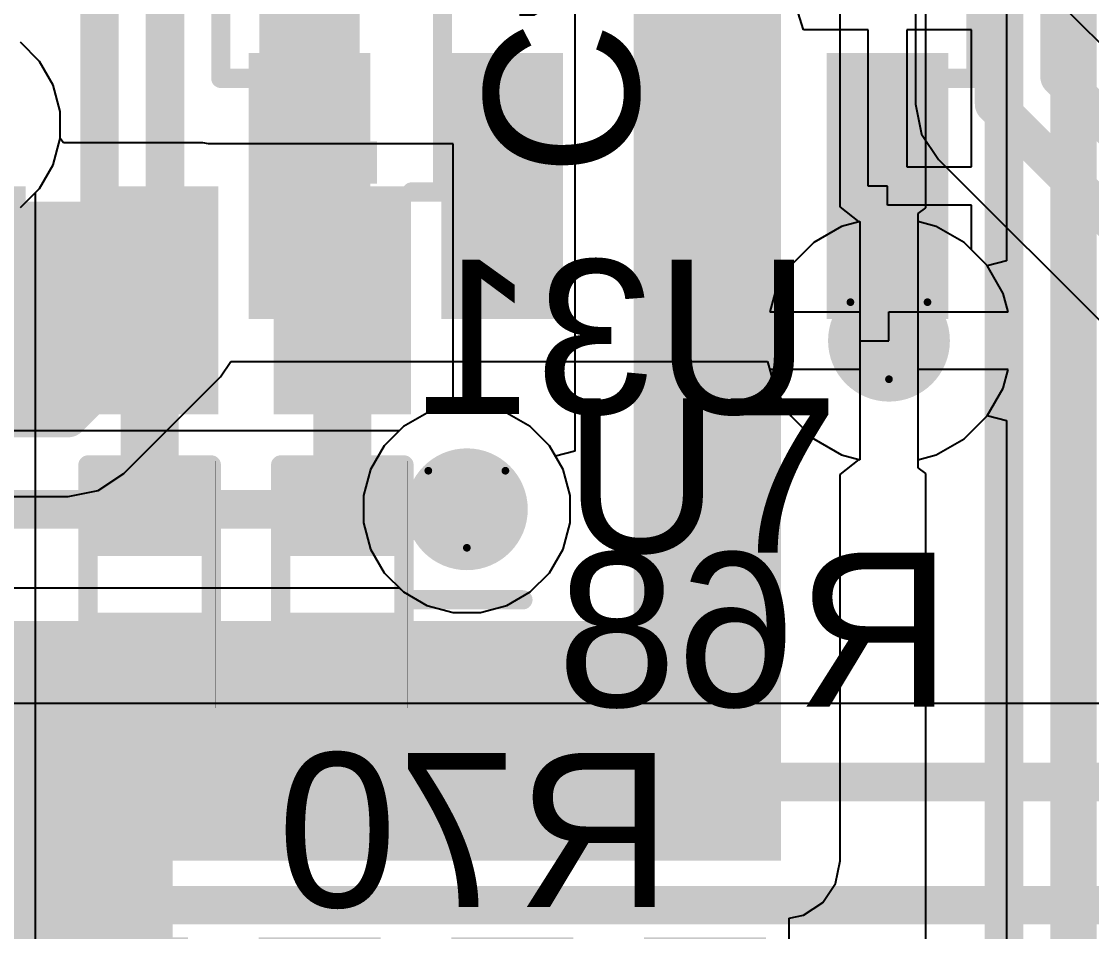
# Model space of a CAD drawing. Header units: inches. Extents: x -21 to 276, y -5 to 220.
# Drawn here: x 72.41 to 79.47, y 60.01 to 66.01 of the extents above; entities that cross this region are included whole.
import ezdxf

# ---------------------------------------------------------------- set-up
doc = ezdxf.new("R2010")
doc.units = ezdxf.units.IN
for name, color, linetype in [('Bottom Layer', 5, 'Continuous'), ('Bottom Overlay', 54, 'Continuous'), ('Bottom Paste', 16, 'Continuous'), ('Bottom Solder', 6, 'Continuous'), ('Drill Drawing', 1, 'Continuous'), ('Ground', 16, 'Continuous'), ('Power + Signal', 76, 'Continuous'), ('Top Layer', 1, 'Continuous'), ('Top Overlay', 2, 'Continuous'), ('Top Paste', 8, 'Continuous'), ('Top Solder', 216, 'Continuous'), ('Via Holes', 16, 'Continuous')]:
    doc.layers.add(name, color=color, linetype=linetype)
doc.styles.add('Arial', font='', dxfattribs={"height": 0.2})
doc.styles.get('Arial').set_extended_font_data('Arial')

# ---------------------------------------------------------------- blocks, each defined once
blk = doc.blocks.new('SOP_8_B_2')
at = {"layer": 'Bottom Layer'}
for points in [[(-3.4, 2.255), (-2.1, 2.255), (-2.1, 1.555), (-3.4, 1.555)], [(2.1, 2.255), (3.4, 2.255), (3.4, 1.555), (2.1, 1.555)], [(-3.4, 0.985), (-2.1, 0.985), (-2.1, 0.285), (-3.4, 0.285)], [(2.1, 0.985), (3.4, 0.985), (3.4, 0.285), (2.1, 0.285)], [(-3.4, -0.285), (-2.1, -0.285), (-2.1, -0.985), (-3.4, -0.985)], [(2.1, -0.285), (3.4, -0.285), (3.4, -0.985), (2.1, -0.985)], [(-3.4, -1.555), (-2.1, -1.555), (-2.1, -2.255), (-3.4, -2.255)], [(2.1, -1.555), (3.4, -1.555), (3.4, -2.255), (2.1, -2.255)]]:
    blk.add_hatch(color=5, dxfattribs=at).paths.add_polyline_path(points)
at = {"layer": 'Bottom Overlay'}
blk.add_hatch(color=54, dxfattribs=at).paths.add_polyline_path([(-1.9812, -2.1336), (-1.7018, -2.1336), (-1.7018, -1.4732), (-1.9812, -1.4732)])
at = {"layer": 'Bottom Paste'}
for points in [[(-3.4, 2.255), (-2.1, 2.255), (-2.1, 1.555), (-3.4, 1.555)], [(2.1, 2.255), (3.4, 2.255), (3.4, 1.555), (2.1, 1.555)], [(-3.4, 0.985), (-2.1, 0.985), (-2.1, 0.285), (-3.4, 0.285)], [(2.1, 0.985), (3.4, 0.985), (3.4, 0.285), (2.1, 0.285)], [(-3.4, -0.285), (-2.1, -0.285), (-2.1, -0.985), (-3.4, -0.985)], [(2.1, -0.285), (3.4, -0.285), (3.4, -0.985), (2.1, -0.985)], [(-3.4, -1.555), (-2.1, -1.555), (-2.1, -2.255), (-3.4, -2.255)], [(2.1, -1.555), (3.4, -1.555), (3.4, -2.255), (2.1, -2.255)]]:
    blk.add_hatch(color=16, dxfattribs=at).paths.add_polyline_path(points)
at = {"layer": 'Bottom Solder'}
for points in [[(-3.5016, 2.3566), (-1.9984, 2.3566), (-1.9984, 1.4534), (-3.5016, 1.4534)], [(1.9984, 2.3566), (3.5016, 2.3566), (3.5016, 1.4534), (1.9984, 1.4534)], [(-3.5016, 1.0866), (-1.9984, 1.0866), (-1.9984, 0.1834), (-3.5016, 0.1834)], [(1.9984, 1.0866), (3.5016, 1.0866), (3.5016, 0.1834), (1.9984, 0.1834)], [(-3.5016, -0.1834), (-1.9984, -0.1834), (-1.9984, -1.0866), (-3.5016, -1.0866)], [(1.9984, -0.1834), (3.5016, -0.1834), (3.5016, -1.0866), (1.9984, -1.0866)], [(-3.5016, -1.4534), (-1.9984, -1.4534), (-1.9984, -2.3566), (-3.5016, -2.3566)], [(1.9984, -1.4534), (3.5016, -1.4534), (3.5016, -2.3566), (1.9984, -2.3566)]]:
    blk.add_hatch(color=6, dxfattribs=at).paths.add_polyline_path(points)
at = {"layer": 'Bottom Overlay'}
for points in [[(-2.0356, 2.5654, 0.127, 0.127, 0), (-2.0356, 2.3622, 0.127, 0.127, 0)], [(-2.0356, 2.5654, 0.127, 0.127, 0), (2.0284, 2.5654, 0.127, 0.127, 0)], [(2.0284, 2.5654, 0.127, 0.127, 0), (2.0284, 2.3622, 0.127, 0.127, 0)], [(-3.6866, -1.778, 0.127, 0.127, 0), (-3.6866, -2.032, 0.127, 0.127, 0)], [(-3.6866, -1.778, 0.127, 0.127, 0), (-3.5596, -1.905, 0.127, 0.127, 0)], [(-3.5596, -1.905, 0.127, 0.127, 0), (-3.6866, -2.032, 0.127, 0.127, 0)], [(-2.0356, -2.3622, 0.127, 0.127, 0), (-2.0356, -2.5654, 0.127, 0.127, 0)], [(2.0284, -2.3622, 0.127, 0.127, 0), (2.0284, -2.5654, 0.127, 0.127, 0)], [(-2.0356, -2.5654, 0.127, 0.127, 0), (2.0284, -2.5654, 0.127, 0.127, 0)]]:
    blk.add_lwpolyline(points, format="xyseb", dxfattribs=at)
for points in [[(-2.0673, 2.5654, 0.0635, 0.0635, 1), (-2.0038, 2.5654, 0.0635, 0.0635, 1)], [(-2.0673, 2.5654, 0.0635, 0.0635, 1), (-2.0038, 2.5654, 0.0635, 0.0635, 1)], [(1.9967, 2.5654, 0.0635, 0.0635, 1), (2.0602, 2.5654, 0.0635, 0.0635, 1)], [(1.9967, 2.5654, 0.0635, 0.0635, 1), (2.0602, 2.5654, 0.0635, 0.0635, 1)], [(-2.0673, 2.3622, 0.0635, 0.0635, 1), (-2.0038, 2.3622, 0.0635, 0.0635, 1)], [(1.9967, 2.3622, 0.0635, 0.0635, 1), (2.0602, 2.3622, 0.0635, 0.0635, 1)], [(-3.7183, -1.778, 0.0635, 0.0635, 1), (-3.6548, -1.778, 0.0635, 0.0635, 1)], [(-3.7183, -1.778, 0.0635, 0.0635, 1), (-3.6548, -1.778, 0.0635, 0.0635, 1)], [(-3.5913, -1.905, 0.0635, 0.0635, 1), (-3.5278, -1.905, 0.0635, 0.0635, 1)], [(-3.5913, -1.905, 0.0635, 0.0635, 1), (-3.5278, -1.905, 0.0635, 0.0635, 1)], [(-3.7183, -2.032, 0.0635, 0.0635, 1), (-3.6548, -2.032, 0.0635, 0.0635, 1)], [(-3.7183, -2.032, 0.0635, 0.0635, 1), (-3.6548, -2.032, 0.0635, 0.0635, 1)], [(-2.0673, -2.3622, 0.0635, 0.0635, 1), (-2.0038, -2.3622, 0.0635, 0.0635, 1)], [(1.9967, -2.3622, 0.0635, 0.0635, 1), (2.0602, -2.3622, 0.0635, 0.0635, 1)], [(-2.0673, -2.5654, 0.0635, 0.0635, 1), (-2.0038, -2.5654, 0.0635, 0.0635, 1)], [(-2.0673, -2.5654, 0.0635, 0.0635, 1), (-2.0038, -2.5654, 0.0635, 0.0635, 1)], [(1.9967, -2.5654, 0.0635, 0.0635, 1), (2.0602, -2.5654, 0.0635, 0.0635, 1)], [(1.9967, -2.5654, 0.0635, 0.0635, 1), (2.0602, -2.5654, 0.0635, 0.0635, 1)]]:
    blk.add_lwpolyline(points, format="xyseb", close=True, dxfattribs=at)
blk = doc.blocks.new('SOIC_8_B_54')
at = {"layer": 'Bottom Layer'}
for points in [[(-3.475, 1.605), (-3.475, 2.205), (-1.925, 2.205), (-1.925, 1.605)], [(1.925, 1.605), (1.925, 2.205), (3.475, 2.205), (3.475, 1.605)], [(-3.475, 0.335), (-3.475, 0.935), (-1.925, 0.935), (-1.925, 0.335)], [(1.925, 0.335), (1.925, 0.935), (3.475, 0.935), (3.475, 0.335)], [(-3.475, -0.935), (-3.475, -0.335), (-1.925, -0.335), (-1.925, -0.935)], [(1.925, -0.935), (1.925, -0.335), (3.475, -0.335), (3.475, -0.935)], [(-3.475, -2.205), (-3.475, -1.605), (-1.925, -1.605), (-1.925, -2.205)], [(1.925, -2.205), (1.925, -1.605), (3.475, -1.605), (3.475, -2.205)]]:
    blk.add_hatch(color=5, dxfattribs=at).paths.add_polyline_path(points)
at = {"layer": 'Bottom Overlay'}
blk.add_hatch(color=54, dxfattribs=at).paths.add_polyline_path([(-1.8288, -2.2352), (-1.4986, -2.2352), (-1.4986, -1.5748), (-1.8288, -1.5748)])
at = {"layer": 'Bottom Paste'}
for points in [[(-3.475, 1.605), (-3.475, 2.205), (-1.925, 2.205), (-1.925, 1.605)], [(1.925, 1.605), (1.925, 2.205), (3.475, 2.205), (3.475, 1.605)], [(-3.475, 0.335), (-3.475, 0.935), (-1.925, 0.935), (-1.925, 0.335)], [(1.925, 0.335), (1.925, 0.935), (3.475, 0.935), (3.475, 0.335)], [(-3.475, -0.935), (-3.475, -0.335), (-1.925, -0.335), (-1.925, -0.935)], [(1.925, -0.935), (1.925, -0.335), (3.475, -0.335), (3.475, -0.935)], [(-3.475, -2.205), (-3.475, -1.605), (-1.925, -1.605), (-1.925, -2.205)], [(1.925, -2.205), (1.925, -1.605), (3.475, -1.605), (3.475, -2.205)]]:
    blk.add_hatch(color=16, dxfattribs=at).paths.add_polyline_path(points)
at = {"layer": 'Bottom Solder'}
for points in [[(-3.5766, 1.5034), (-3.5766, 2.3066), (-1.8234, 2.3066), (-1.8234, 1.5034)], [(1.8234, 1.5034), (1.8234, 2.3066), (3.5766, 2.3066), (3.5766, 1.5034)], [(-3.5766, 0.2334), (-3.5766, 1.0366), (-1.8234, 1.0366), (-1.8234, 0.2334)], [(1.8234, 0.2334), (1.8234, 1.0366), (3.5766, 1.0366), (3.5766, 0.2334)], [(-3.5766, -1.0366), (-3.5766, -0.2334), (-1.8234, -0.2334), (-1.8234, -1.0366)], [(1.8234, -1.0366), (1.8234, -0.2334), (3.5766, -0.2334), (3.5766, -1.0366)], [(-3.5766, -2.3066), (-3.5766, -1.5034), (-1.8234, -1.5034), (-1.8234, -2.3066)], [(1.8234, -2.3066), (1.8234, -1.5034), (3.5766, -1.5034), (3.5766, -2.3066)]]:
    blk.add_hatch(color=6, dxfattribs=at).paths.add_polyline_path(points)
at = {"layer": 'Bottom Overlay'}
for points in [[(-1.9906, 2.3114, 0.127, 0.127, 0), (-1.9906, 2.4892, 0.127, 0.127, 0)], [(1.9906, 2.4892, 0.127, 0.127, 0), (-1.9906, 2.4892, 0.127, 0.127, 0)], [(1.9906, 2.3114, 0.127, 0.127, 0), (1.9906, 2.4892, 0.127, 0.127, 0)], [(-3.6322, -1.905, 0.127, 0.127, 0), (-3.7592, -1.778, 0.127, 0.127, 0)], [(-3.7592, -2.032, 0.127, 0.127, 0), (-3.7592, -1.778, 0.127, 0.127, 0)], [(-3.7592, -2.032, 0.127, 0.127, 0), (-3.6322, -1.905, 0.127, 0.127, 0)], [(-1.9906, -2.4892, 0.127, 0.127, 0), (-1.9906, -2.3114, 0.127, 0.127, 0)], [(1.9906, -2.4892, 0.127, 0.127, 0), (1.9906, -2.3114, 0.127, 0.127, 0)], [(1.9906, -2.4892, 0.127, 0.127, 0), (-1.9906, -2.4892, 0.127, 0.127, 0)]]:
    blk.add_lwpolyline(points, format="xyseb", dxfattribs=at)
for points in [[(-2.0223, 2.4892, 0.0635, 0.0635, 1), (-1.9588, 2.4892, 0.0635, 0.0635, 1)], [(-2.0223, 2.4892, 0.0635, 0.0635, 1), (-1.9588, 2.4892, 0.0635, 0.0635, 1)], [(1.9588, 2.4892, 0.0635, 0.0635, 1), (2.0223, 2.4892, 0.0635, 0.0635, 1)], [(1.9588, 2.4892, 0.0635, 0.0635, 1), (2.0223, 2.4892, 0.0635, 0.0635, 1)], [(-2.0223, 2.3114, 0.0635, 0.0635, 1), (-1.9588, 2.3114, 0.0635, 0.0635, 1)], [(1.9588, 2.3114, 0.0635, 0.0635, 1), (2.0223, 2.3114, 0.0635, 0.0635, 1)], [(-3.791, -1.778, 0.0635, 0.0635, 1), (-3.7275, -1.778, 0.0635, 0.0635, 1)], [(-3.791, -1.778, 0.0635, 0.0635, 1), (-3.7275, -1.778, 0.0635, 0.0635, 1)], [(-3.6639, -1.905, 0.0635, 0.0635, 1), (-3.6004, -1.905, 0.0635, 0.0635, 1)], [(-3.6639, -1.905, 0.0635, 0.0635, 1), (-3.6004, -1.905, 0.0635, 0.0635, 1)], [(-3.791, -2.032, 0.0635, 0.0635, 1), (-3.7275, -2.032, 0.0635, 0.0635, 1)], [(-3.791, -2.032, 0.0635, 0.0635, 1), (-3.7275, -2.032, 0.0635, 0.0635, 1)], [(-2.0223, -2.3114, 0.0635, 0.0635, 1), (-1.9588, -2.3114, 0.0635, 0.0635, 1)], [(1.9588, -2.3114, 0.0635, 0.0635, 1), (2.0223, -2.3114, 0.0635, 0.0635, 1)], [(-2.0223, -2.4892, 0.0635, 0.0635, 1), (-1.9588, -2.4892, 0.0635, 0.0635, 1)], [(-2.0223, -2.4892, 0.0635, 0.0635, 1), (-1.9588, -2.4892, 0.0635, 0.0635, 1)], [(1.9588, -2.4892, 0.0635, 0.0635, 1), (2.0223, -2.4892, 0.0635, 0.0635, 1)], [(1.9588, -2.4892, 0.0635, 0.0635, 1), (2.0223, -2.4892, 0.0635, 0.0635, 1)]]:
    blk.add_lwpolyline(points, format="xyseb", close=True, dxfattribs=at)
blk = doc.blocks.new('SOIC_8_61')
at = {"layer": 'Top Layer'}
for points in [[(-1.925, 2.205), (-1.925, 1.605), (-3.475, 1.605), (-3.475, 2.205)], [(3.475, 2.205), (3.475, 1.605), (1.925, 1.605), (1.925, 2.205)], [(-1.925, 0.935), (-1.925, 0.335), (-3.475, 0.335), (-3.475, 0.935)], [(3.475, 0.935), (3.475, 0.335), (1.925, 0.335), (1.925, 0.935)], [(-1.925, -0.335), (-1.925, -0.935), (-3.475, -0.935), (-3.475, -0.335)], [(3.475, -0.335), (3.475, -0.935), (1.925, -0.935), (1.925, -0.335)], [(-1.925, -1.605), (-1.925, -2.205), (-3.475, -2.205), (-3.475, -1.605)], [(3.475, -1.605), (3.475, -2.205), (1.925, -2.205), (1.925, -1.605)]]:
    blk.add_hatch(color=1, dxfattribs=at).paths.add_polyline_path(points)
at = {"layer": 'Top Overlay'}
blk.add_hatch(color=2, dxfattribs=at).paths.add_polyline_path([(-1.829, 1.5748), (-1.4988, 1.5748), (-1.4988, 2.2352), (-1.829, 2.2352)])
at = {"layer": 'Top Paste'}
for points in [[(-1.925, 2.205), (-1.925, 1.605), (-3.475, 1.605), (-3.475, 2.205)], [(3.475, 2.205), (3.475, 1.605), (1.925, 1.605), (1.925, 2.205)], [(-1.925, 0.935), (-1.925, 0.335), (-3.475, 0.335), (-3.475, 0.935)], [(3.475, 0.935), (3.475, 0.335), (1.925, 0.335), (1.925, 0.935)], [(-1.925, -0.335), (-1.925, -0.935), (-3.475, -0.935), (-3.475, -0.335)], [(3.475, -0.335), (3.475, -0.935), (1.925, -0.935), (1.925, -0.335)], [(-1.925, -1.605), (-1.925, -2.205), (-3.475, -2.205), (-3.475, -1.605)], [(3.475, -1.605), (3.475, -2.205), (1.925, -2.205), (1.925, -1.605)]]:
    blk.add_hatch(color=8, dxfattribs=at).paths.add_polyline_path(points)
at = {"layer": 'Top Solder'}
for points in [[(-1.8234, 2.3066), (-1.8234, 1.5034), (-3.5766, 1.5034), (-3.5766, 2.3066)], [(3.5766, 2.3066), (3.5766, 1.5034), (1.8234, 1.5034), (1.8234, 2.3066)], [(-1.8234, 1.0366), (-1.8234, 0.2334), (-3.5766, 0.2334), (-3.5766, 1.0366)], [(3.5766, 1.0366), (3.5766, 0.2334), (1.8234, 0.2334), (1.8234, 1.0366)], [(-1.8234, -0.2334), (-1.8234, -1.0366), (-3.5766, -1.0366), (-3.5766, -0.2334)], [(3.5766, -0.2334), (3.5766, -1.0366), (1.8234, -1.0366), (1.8234, -0.2334)], [(-1.8234, -1.5034), (-1.8234, -2.3066), (-3.5766, -2.3066), (-3.5766, -1.5034)], [(3.5766, -1.5034), (3.5766, -2.3066), (1.8234, -2.3066), (1.8234, -1.5034)]]:
    blk.add_hatch(color=216, dxfattribs=at).paths.add_polyline_path(points)
at = {"layer": 'Top Overlay'}
for points in [[(-1.9906, 2.4892, 0.127, 0.127, 0), (1.9906, 2.4892, 0.127, 0.127, 0)], [(-1.9906, 2.4892, 0.127, 0.127, 0), (-1.9906, 2.3114, 0.127, 0.127, 0)], [(1.9906, 2.4892, 0.127, 0.127, 0), (1.9906, 2.3114, 0.127, 0.127, 0)], [(-3.7592, 2.032, 0.127, 0.127, 0), (-3.7592, 1.778, 0.127, 0.127, 0)], [(-3.7592, 2.032, 0.127, 0.127, 0), (-3.6322, 1.905, 0.127, 0.127, 0)], [(-3.6322, 1.905, 0.127, 0.127, 0), (-3.7592, 1.778, 0.127, 0.127, 0)], [(-1.9906, -2.3114, 0.127, 0.127, 0), (-1.9906, -2.4892, 0.127, 0.127, 0)], [(1.9906, -2.3114, 0.127, 0.127, 0), (1.9906, -2.4892, 0.127, 0.127, 0)], [(-1.9906, -2.4892, 0.127, 0.127, 0), (1.9906, -2.4892, 0.127, 0.127, 0)]]:
    blk.add_lwpolyline(points, format="xyseb", dxfattribs=at)
for points in [[(-2.0223, 2.4892, 0.0635, 0.0635, 1), (-1.9588, 2.4892, 0.0635, 0.0635, 1)], [(-2.0223, 2.4892, 0.0635, 0.0635, 1), (-1.9588, 2.4892, 0.0635, 0.0635, 1)], [(1.9588, 2.4892, 0.0635, 0.0635, 1), (2.0223, 2.4892, 0.0635, 0.0635, 1)], [(1.9588, 2.4892, 0.0635, 0.0635, 1), (2.0223, 2.4892, 0.0635, 0.0635, 1)], [(-2.0223, 2.3114, 0.0635, 0.0635, 1), (-1.9588, 2.3114, 0.0635, 0.0635, 1)], [(1.9588, 2.3114, 0.0635, 0.0635, 1), (2.0223, 2.3114, 0.0635, 0.0635, 1)], [(-3.791, 2.032, 0.0635, 0.0635, 1), (-3.7275, 2.032, 0.0635, 0.0635, 1)], [(-3.791, 2.032, 0.0635, 0.0635, 1), (-3.7275, 2.032, 0.0635, 0.0635, 1)], [(-3.6639, 1.905, 0.0635, 0.0635, 1), (-3.6004, 1.905, 0.0635, 0.0635, 1)], [(-3.6639, 1.905, 0.0635, 0.0635, 1), (-3.6004, 1.905, 0.0635, 0.0635, 1)], [(-3.791, 1.778, 0.0635, 0.0635, 1), (-3.7275, 1.778, 0.0635, 0.0635, 1)], [(-3.791, 1.778, 0.0635, 0.0635, 1), (-3.7275, 1.778, 0.0635, 0.0635, 1)], [(-2.0223, -2.3114, 0.0635, 0.0635, 1), (-1.9588, -2.3114, 0.0635, 0.0635, 1)], [(1.9588, -2.3114, 0.0635, 0.0635, 1), (2.0223, -2.3114, 0.0635, 0.0635, 1)], [(-2.0223, -2.4892, 0.0635, 0.0635, 1), (-1.9588, -2.4892, 0.0635, 0.0635, 1)], [(-2.0223, -2.4892, 0.0635, 0.0635, 1), (-1.9588, -2.4892, 0.0635, 0.0635, 1)], [(1.9588, -2.4892, 0.0635, 0.0635, 1), (2.0223, -2.4892, 0.0635, 0.0635, 1)], [(1.9588, -2.4892, 0.0635, 0.0635, 1), (2.0223, -2.4892, 0.0635, 0.0635, 1)]]:
    blk.add_lwpolyline(points, format="xyseb", close=True, dxfattribs=at)
blk = doc.blocks.new('R___0402_B_80')
at = {"layer": 'Bottom Layer'}
for points in [[(-0.2413, 0.3175), (-0.2413, -0.3175), (-0.6985, -0.3175), (-0.6985, 0.3175)], [(0.6985, 0.3175), (0.6985, -0.3175), (0.2413, -0.3175), (0.2413, 0.3175)]]:
    blk.add_hatch(color=5, dxfattribs=at).paths.add_polyline_path(points)
at = {"layer": 'Bottom Paste'}
for points in [[(-0.2413, 0.3175), (-0.2413, -0.3175), (-0.6985, -0.3175), (-0.6985, 0.3175)], [(0.6985, 0.3175), (0.6985, -0.3175), (0.2413, -0.3175), (0.2413, 0.3175)]]:
    blk.add_hatch(color=16, dxfattribs=at).paths.add_polyline_path(points)
at = {"layer": 'Bottom Solder'}
for points in [[(-0.1863, 0.3725), (-0.1863, -0.3725), (-0.7535, -0.3725), (-0.7535, 0.3725)], [(0.7535, 0.3725), (0.7535, -0.3725), (0.1863, -0.3725), (0.1863, 0.3725)]]:
    blk.add_hatch(color=6, dxfattribs=at).paths.add_polyline_path(points)
at = {"layer": 'Bottom Overlay'}
for points in [[(0.7874, 0.4064, 0.127, 0.127, 0), (-0.7874, 0.4064, 0.127, 0.127, 0)], [(-0.7874, -0.4064, 0.127, 0.127, 0), (-0.7874, 0.4064, 0.127, 0.127, 0)], [(0.8128, 0.4318, 0.00323, 0.00323, 0), (-0.8128, 0.4318, 0.00323, 0.00323, 0)], [(0.7874, -0.4064, 0.127, 0.127, 0), (0.7874, 0.4064, 0.127, 0.127, 0)], [(0.7874, -0.4064, 0.127, 0.127, 0), (-0.7874, -0.4064, 0.127, 0.127, 0)]]:
    blk.add_lwpolyline(points, format="xyseb", dxfattribs=at)
for points in [[(-0.8191, 0.4064, 0.0635, 0.0635, 1), (-0.7556, 0.4064, 0.0635, 0.0635, 1)], [(-0.8191, 0.4064, 0.0635, 0.0635, 1), (-0.7556, 0.4064, 0.0635, 0.0635, 1)], [(-0.8136, 0.4318, 0.00161, 0.00161, 1), (-0.812, 0.4318, 0.00161, 0.00161, 1)], [(0.7556, 0.4064, 0.0635, 0.0635, 1), (0.8191, 0.4064, 0.0635, 0.0635, 1)], [(0.7556, 0.4064, 0.0635, 0.0635, 1), (0.8191, 0.4064, 0.0635, 0.0635, 1)], [(0.812, 0.4318, 0.00161, 0.00161, 1), (0.8136, 0.4318, 0.00161, 0.00161, 1)], [(-0.8191, -0.4064, 0.0635, 0.0635, 1), (-0.7556, -0.4064, 0.0635, 0.0635, 1)], [(-0.8191, -0.4064, 0.0635, 0.0635, 1), (-0.7556, -0.4064, 0.0635, 0.0635, 1)], [(0.7556, -0.4064, 0.0635, 0.0635, 1), (0.8191, -0.4064, 0.0635, 0.0635, 1)], [(0.7556, -0.4064, 0.0635, 0.0635, 1), (0.8191, -0.4064, 0.0635, 0.0635, 1)]]:
    blk.add_lwpolyline(points, format="xyseb", close=True, dxfattribs=at)
blk = doc.blocks.new('R___0402_B_82')
at = {"layer": 'Bottom Layer'}
for points in [[(-0.2413, 0.3175), (-0.2413, -0.3175), (-0.6985, -0.3175), (-0.6985, 0.3175)], [(0.6985, 0.3175), (0.6985, -0.3175), (0.2413, -0.3175), (0.2413, 0.3175)]]:
    blk.add_hatch(color=5, dxfattribs=at).paths.add_polyline_path(points)
at = {"layer": 'Bottom Paste'}
for points in [[(-0.2413, 0.3175), (-0.2413, -0.3175), (-0.6985, -0.3175), (-0.6985, 0.3175)], [(0.6985, 0.3175), (0.6985, -0.3175), (0.2413, -0.3175), (0.2413, 0.3175)]]:
    blk.add_hatch(color=16, dxfattribs=at).paths.add_polyline_path(points)
at = {"layer": 'Bottom Solder'}
for points in [[(-0.1863, 0.3725), (-0.1863, -0.3725), (-0.7535, -0.3725), (-0.7535, 0.3725)], [(0.7535, 0.3725), (0.7535, -0.3725), (0.1863, -0.3725), (0.1863, 0.3725)]]:
    blk.add_hatch(color=6, dxfattribs=at).paths.add_polyline_path(points)
at = {"layer": 'Bottom Overlay'}
for points in [[(-0.7874, -0.4064, 0.127, 0.127, 0), (-0.7874, 0.4064, 0.127, 0.127, 0)], [(0.7874, 0.4064, 0.127, 0.127, 0), (-0.7874, 0.4064, 0.127, 0.127, 0)], [(0.8128, 0.4318, 0.00323, 0.00323, 0), (-0.8128, 0.4318, 0.00323, 0.00323, 0)], [(0.7874, -0.4064, 0.127, 0.127, 0), (0.7874, 0.4064, 0.127, 0.127, 0)], [(0.7874, -0.4064, 0.127, 0.127, 0), (-0.7874, -0.4064, 0.127, 0.127, 0)]]:
    blk.add_lwpolyline(points, format="xyseb", dxfattribs=at)
for points in [[(-0.8191, 0.4064, 0.0635, 0.0635, 1), (-0.7556, 0.4064, 0.0635, 0.0635, 1)], [(-0.8191, 0.4064, 0.0635, 0.0635, 1), (-0.7556, 0.4064, 0.0635, 0.0635, 1)], [(-0.8136, 0.4318, 0.00161, 0.00161, 1), (-0.812, 0.4318, 0.00161, 0.00161, 1)], [(0.7556, 0.4064, 0.0635, 0.0635, 1), (0.8191, 0.4064, 0.0635, 0.0635, 1)], [(0.7556, 0.4064, 0.0635, 0.0635, 1), (0.8191, 0.4064, 0.0635, 0.0635, 1)], [(0.812, 0.4318, 0.00161, 0.00161, 1), (0.8136, 0.4318, 0.00161, 0.00161, 1)], [(-0.8191, -0.4064, 0.0635, 0.0635, 1), (-0.7556, -0.4064, 0.0635, 0.0635, 1)], [(-0.8191, -0.4064, 0.0635, 0.0635, 1), (-0.7556, -0.4064, 0.0635, 0.0635, 1)], [(0.7556, -0.4064, 0.0635, 0.0635, 1), (0.8191, -0.4064, 0.0635, 0.0635, 1)], [(0.7556, -0.4064, 0.0635, 0.0635, 1), (0.8191, -0.4064, 0.0635, 0.0635, 1)]]:
    blk.add_lwpolyline(points, format="xyseb", close=True, dxfattribs=at)

msp = doc.modelspace()

# ---------------------------------------------------------------- hatches: boundary and pattern name
at = {"layer": 'Bottom Layer'}
for points in [[(76.4481, 60.4774), (77.4192, 60.4774), (77.4192, 69.9516), (76.4481, 69.9516)], [(71.6372, 63.5226), (73.6072, 63.5226), (73.6072, 64.8226), (71.6372, 64.8226)], [(70.9792, 60.4774), (77.0636, 60.4774), (77.0636, 62.0585), (70.9792, 62.0585)], [(70.9792, 52.9203), (73.408, 52.9203), (73.408, 62.0585), (70.9792, 62.0585)]]:
    msp.add_hatch(color=5, dxfattribs=at).paths.add_polyline_path(points)
h = msp.add_hatch(color=5, dxfattribs=at)
edge = h.paths.add_edge_path()
edge.add_arc((78.1304, 63.9064), 0.3, 0, 360)
h = msp.add_hatch(color=5, dxfattribs=at)
edge = h.paths.add_edge_path()
edge.add_arc((75.348, 62.7951), 0.3, 0, 360)
at = {"layer": 'Bottom Solder'}
h = msp.add_hatch(color=6, dxfattribs=at)
edge = h.paths.add_edge_path()
edge.add_arc((78.1304, 63.9064), 0.4016, 0, 360)
h = msp.add_hatch(color=6, dxfattribs=at)
edge = h.paths.add_edge_path()
edge.add_arc((75.348, 62.7951), 0.4016, 0, 360)
at = {"layer": 'Ground'}
h = msp.add_hatch(color=16, dxfattribs=at)
edge = h.paths.add_edge_path()
edge.add_arc((78.1304, 63.9064), 0.3, 0, 360)
h = msp.add_hatch(color=16, dxfattribs=at)
edge = h.paths.add_edge_path()
edge.add_arc((75.348, 62.7951), 0.3, 0, 360)
at = {"layer": 'Power + Signal'}
h = msp.add_hatch(color=76, dxfattribs=at)
edge = h.paths.add_edge_path()
edge.add_arc((78.1304, 63.9064), 0.3, 0, 360)
h = msp.add_hatch(color=76, dxfattribs=at)
edge = h.paths.add_edge_path()
edge.add_arc((75.348, 62.7951), 0.3, 0, 360)
at = {"layer": 'Top Layer'}
h = msp.add_hatch(color=1, dxfattribs=at)
edge = h.paths.add_edge_path()
edge.add_arc((78.1304, 63.9064), 0.3, 0, 360)
h = msp.add_hatch(color=1, dxfattribs=at)
edge = h.paths.add_edge_path()
edge.add_arc((75.348, 62.7951), 0.3, 0, 360)
at = {"layer": 'Top Solder'}
h = msp.add_hatch(color=216, dxfattribs=at)
edge = h.paths.add_edge_path()
edge.add_arc((78.1304, 63.9064), 0.4016, 0, 360)
h = msp.add_hatch(color=216, dxfattribs=at)
edge = h.paths.add_edge_path()
edge.add_arc((75.348, 62.7951), 0.4016, 0, 360)
at = {"layer": 'Via Holes'}
h = msp.add_hatch(color=7, dxfattribs=at)
edge = h.paths.add_edge_path()
edge.add_arc((78.1304, 63.9064), 0.15, 0, 360)
h = msp.add_hatch(color=7, dxfattribs=at)
edge = h.paths.add_edge_path()
edge.add_arc((75.348, 62.7951), 0.15, 0, 360)

# ---------------------------------------------------------------- linework, layer by layer
at = {"layer": 'Bottom Layer'}
for p, q in [((77.8077, 64.7879), (77.8077, 69.0001)), ((78.9056, 69.0205), (78.9056, 64.4336)), ((76.0597, 67.2978), (76.0597, 63.1785)), ((72.5321, 65.7469), (72.4053, 65.8737)), ((72.6218, 65.5917), (72.5321, 65.7469)), ((72.6682, 65.4185), (72.6218, 65.5917)), ((72.6682, 65.2391), (72.6682, 65.4185)), ((72.6897, 65.2111), (72.6682, 65.2391)), ((73.6072, 65.2111), (72.6897, 65.2111)), ((73.6447, 65.2036), (73.6072, 65.2111)), ((75.2582, 65.2036), (73.6447, 65.2036)), ((75.2582, 63.4763), (75.2582, 65.2036)), ((77.9347, 64.6905), (77.8077, 64.7879)), ((77.9399, 64.6919), (77.9347, 64.6905)), ((77.9399, 63.9064), (77.9399, 64.6919)), ((78.4423, 64.6593), (78.3209, 64.6919)), ((78.3209, 64.6919), (78.3209, 63.9064)), ((78.6265, 64.553), (78.4423, 64.6593)), ((78.777, 64.4025), (78.6265, 64.553)), ((78.9056, 64.4336), (78.7786, 64.3996)), ((78.7786, 64.3996), (78.777, 64.4025)), ((77.9399, 63.1209), (77.9399, 63.9064)), ((78.3209, 63.9064), (78.3209, 63.1209)), ((75.2584, 63.4761), (75.2582, 63.4763)), ((75.4377, 63.4761), (75.2584, 63.4761)), ((75.6109, 63.4297), (75.4377, 63.4761)), ((75.7662, 63.3401), (75.6109, 63.4297)), ((78.6265, 63.2598), (78.777, 63.4103)), ((78.777, 63.4103), (78.7786, 63.4132)), ((78.7786, 63.4132), (78.9056, 63.3792)), ((78.9056, 63.3792), (78.9056, 52.0118)), ((75.893, 63.2133), (75.7662, 63.3401)), ((75.9327, 63.1445), (75.893, 63.2133)), ((78.4423, 63.1535), (78.6265, 63.2598)), ((76.0597, 63.1785), (75.9327, 63.1445)), ((78.3209, 63.1209), (78.4423, 63.1535)), ((77.8077, 63.0249), (77.9347, 63.1223)), ((77.9347, 63.1223), (77.9399, 63.1209)), ((77.8077, 60.4774), (77.8077, 63.0249)), ((77.7781, 60.3287), (77.8077, 60.4774)), ((77.6939, 60.2027), (77.7781, 60.3287)), ((77.5679, 60.1185), (77.6939, 60.2027)), ((77.472, 60.0994), (77.5679, 60.1185)), ((77.472, 59.2223), (77.472, 60.0994))]:
    msp.add_line(p, q, dxfattribs=at)
for points in [[(79.3977, 50.2067, 0.2032, 0.2032, 0), (79.3977, 75.7747, 0.2032, 0.2032, 0)], [(73.2572, 62.7697, 0.381, 0.381, 0), (73.2572, 64.1726, 0.381, 0.381, 0)], [(74.5272, 62.7697, 0.381, 0.381, 0), (74.5272, 64.1726, 0.381, 0.381, 0)], [(74.5272, 62.7697, 0.381, 0.381, 0), (74.5399, 62.7824, 0.381, 0.381, 0)], [(74.5399, 62.7824, 0.381, 0.381, 0), (75.3353, 62.7824, 0.381, 0.381, 0)], [(75.3353, 62.7824, 0.381, 0.381, 0), (75.348, 62.7951, 0.381, 0.381, 0)], [(76.4481, 61.8299, 0.127, 0.127, 0), (76.918, 62.2998, 0.127, 0.127, 0)], [(71.9364, 61.8299, 0.254, 0.254, 0), (73.2572, 61.8299, 0.254, 0.254, 0)], [(73.2572, 61.8299, 0.254, 0.254, 0), (74.5272, 61.8299, 0.254, 0.254, 0)], [(74.5272, 61.8299, 0.127, 0.127, 0), (76.4481, 61.8299, 0.127, 0.127, 0)]]:
    msp.add_lwpolyline(points, format="xyseb", dxfattribs=at)
for points in [[(73.1619, 64.1726, 0.1905, 0.1905, 1), (73.3524, 64.1726, 0.1905, 0.1905, 1)], [(74.4319, 64.1726, 0.1905, 0.1905, 1), (74.6224, 64.1726, 0.1905, 0.1905, 1)], [(73.1619, 62.7697, 0.1905, 0.1905, 1), (73.3524, 62.7697, 0.1905, 0.1905, 1)], [(74.4319, 62.7697, 0.1905, 0.1905, 1), (74.6224, 62.7697, 0.1905, 0.1905, 1)], [(74.4319, 62.7697, 0.1905, 0.1905, 1), (74.6224, 62.7697, 0.1905, 0.1905, 1)], [(74.4446, 62.7824, 0.1905, 0.1905, 1), (74.6351, 62.7824, 0.1905, 0.1905, 1)], [(74.4446, 62.7824, 0.1905, 0.1905, 1), (74.6351, 62.7824, 0.1905, 0.1905, 1)], [(75.2401, 62.7824, 0.1905, 0.1905, 1), (75.4306, 62.7824, 0.1905, 0.1905, 1)], [(75.2401, 62.7824, 0.1905, 0.1905, 1), (75.4306, 62.7824, 0.1905, 0.1905, 1)], [(75.2528, 62.7951, 0.1905, 0.1905, 1), (75.4433, 62.7951, 0.1905, 0.1905, 1)], [(76.8863, 62.2998, 0.0635, 0.0635, 1), (76.9498, 62.2998, 0.0635, 0.0635, 1)], [(73.1937, 61.8299, 0.127, 0.127, 1), (73.3207, 61.8299, 0.127, 0.127, 1)], [(73.1937, 61.8299, 0.127, 0.127, 1), (73.3207, 61.8299, 0.127, 0.127, 1)], [(74.4637, 61.8299, 0.127, 0.127, 1), (74.5907, 61.8299, 0.127, 0.127, 1)], [(74.4954, 61.8299, 0.0635, 0.0635, 1), (74.5589, 61.8299, 0.0635, 0.0635, 1)], [(76.4164, 61.8299, 0.0635, 0.0635, 1), (76.4799, 61.8299, 0.0635, 0.0635, 1)], [(76.4164, 61.8299, 0.0635, 0.0635, 1), (76.4799, 61.8299, 0.0635, 0.0635, 1)]]:
    msp.add_lwpolyline(points, format="xyseb", close=True, dxfattribs=at)
at = {"layer": 'Bottom Overlay'}
for points in [[(74.959, 62.1982, 0.127, 0.127, 0), (75.7174, 62.1982, 0.127, 0.127, 0)], [(73.235, 61.0108, 0.127, 0.127, 0), (73.235, 61.5124, 0.127, 0.127, 0)], [(73.235, 61.5124, 0.127, 0.127, 0), (73.2572, 61.5124, 0.127, 0.127, 0)], [(73.235, 61.0108, 0.127, 0.127, 0), (73.943, 61.0108, 0.127, 0.127, 0)]]:
    msp.add_lwpolyline(points, format="xyseb", dxfattribs=at)
for points in [[(74.9272, 62.1982, 0.0635, 0.0635, 1), (74.9907, 62.1982, 0.0635, 0.0635, 1)], [(75.6856, 62.1982, 0.0635, 0.0635, 1), (75.7492, 62.1982, 0.0635, 0.0635, 1)], [(73.2033, 61.5124, 0.0635, 0.0635, 1), (73.2668, 61.5124, 0.0635, 0.0635, 1)], [(73.2033, 61.5124, 0.0635, 0.0635, 1), (73.2668, 61.5124, 0.0635, 0.0635, 1)], [(73.2254, 61.5124, 0.0635, 0.0635, 1), (73.2889, 61.5124, 0.0635, 0.0635, 1)], [(73.2033, 61.0108, 0.0635, 0.0635, 1), (73.2668, 61.0108, 0.0635, 0.0635, 1)], [(73.2033, 61.0108, 0.0635, 0.0635, 1), (73.2668, 61.0108, 0.0635, 0.0635, 1)], [(73.9112, 61.0108, 0.0635, 0.0635, 1), (73.9747, 61.0108, 0.0635, 0.0635, 1)]]:
    msp.add_lwpolyline(points, format="xyseb", close=True, dxfattribs=at)
at = {"layer": 'Drill Drawing'}
for points in [[(77.8764, 64.1604, 0.0508, 0.0508, 0), (78.3844, 64.1604, 0.0508, 0.0508, 0)], [(77.8764, 64.1604, 0.0508, 0.0508, 0), (78.1304, 63.6524, 0.0508, 0.0508, 0)], [(78.1304, 63.6524, 0.0508, 0.0508, 0), (78.3844, 64.1604, 0.0508, 0.0508, 0)], [(75.094, 63.0491, 0.0508, 0.0508, 0), (75.602, 63.0491, 0.0508, 0.0508, 0)], [(75.094, 63.0491, 0.0508, 0.0508, 0), (75.348, 62.5411, 0.0508, 0.0508, 0)], [(75.348, 62.5411, 0.0508, 0.0508, 0), (75.602, 63.0491, 0.0508, 0.0508, 0)]]:
    msp.add_lwpolyline(points, format="xyseb", dxfattribs=at)
for points in [[(77.8637, 64.1604, 0.0254, 0.0254, 1), (77.8891, 64.1604, 0.0254, 0.0254, 1)], [(77.8637, 64.1604, 0.0254, 0.0254, 1), (77.8891, 64.1604, 0.0254, 0.0254, 1)], [(78.3717, 64.1604, 0.0254, 0.0254, 1), (78.3971, 64.1604, 0.0254, 0.0254, 1)], [(78.3717, 64.1604, 0.0254, 0.0254, 1), (78.3971, 64.1604, 0.0254, 0.0254, 1)], [(78.1177, 63.6524, 0.0254, 0.0254, 1), (78.1431, 63.6524, 0.0254, 0.0254, 1)], [(78.1177, 63.6524, 0.0254, 0.0254, 1), (78.1431, 63.6524, 0.0254, 0.0254, 1)], [(75.0813, 63.0491, 0.0254, 0.0254, 1), (75.1067, 63.0491, 0.0254, 0.0254, 1)], [(75.0813, 63.0491, 0.0254, 0.0254, 1), (75.1067, 63.0491, 0.0254, 0.0254, 1)], [(75.5893, 63.0491, 0.0254, 0.0254, 1), (75.6147, 63.0491, 0.0254, 0.0254, 1)], [(75.5893, 63.0491, 0.0254, 0.0254, 1), (75.6147, 63.0491, 0.0254, 0.0254, 1)], [(75.3353, 62.5411, 0.0254, 0.0254, 1), (75.3607, 62.5411, 0.0254, 0.0254, 1)], [(75.3353, 62.5411, 0.0254, 0.0254, 1), (75.3607, 62.5411, 0.0254, 0.0254, 1)]]:
    msp.add_lwpolyline(points, format="xyseb", close=True, dxfattribs=at)
at = {"layer": 'Ground'}
for p, q in [((78.3709, 70.6528), (78.3709, 64.7828)), ((72.5321, 65.7469), (72.4053, 65.8737)), ((72.6218, 65.5917), (72.5321, 65.7469)), ((72.6682, 65.4185), (72.6218, 65.5917)), ((72.6682, 65.2391), (72.6682, 65.4185)), ((72.6218, 65.0659), (72.6682, 65.2391)), ((72.5321, 64.9107), (72.6218, 65.0659)), ((72.4053, 64.7839), (72.5321, 64.9107)), ((78.3709, 64.7828), (78.3209, 64.7444)), ((77.9399, 64.6919), (77.8185, 64.6593)), ((77.9399, 64.0969), (77.9399, 64.6919)), ((78.3209, 64.7444), (78.3209, 63.9064)), ((77.8185, 64.6593), (77.6343, 64.553)), ((77.6343, 64.553), (77.4838, 64.4025)), ((77.4838, 64.4025), (77.3775, 64.2183)), ((77.3775, 64.2183), (77.3449, 64.0969)), ((77.3449, 64.0969), (77.9399, 64.0969)), ((78.3209, 63.9064), (78.3209, 63.0684)), ((77.9399, 63.7159), (77.3449, 63.7159)), ((77.3449, 63.7159), (77.3775, 63.5945)), ((77.9399, 63.1209), (77.9399, 63.7159)), ((77.3775, 63.5945), (77.4838, 63.4103)), ((75.0852, 63.4297), (74.9299, 63.3401)), ((75.2584, 63.4761), (75.0852, 63.4297)), ((75.4377, 63.4761), (75.2584, 63.4761)), ((75.6109, 63.4297), (75.4377, 63.4761)), ((75.7662, 63.3401), (75.6109, 63.4297)), ((77.4838, 63.4103), (77.6343, 63.2598)), ((74.9029, 63.3131), (71.284, 63.3131)), ((74.9299, 63.3401), (74.9029, 63.3131)), ((75.893, 63.2133), (75.7662, 63.3401)), ((75.9826, 63.058), (75.893, 63.2133)), ((77.6343, 63.2598), (77.8185, 63.1535)), ((77.8185, 63.1535), (77.9399, 63.1209)), ((78.3209, 63.0684), (78.3709, 63.03)), ((76.029, 62.8848), (75.9826, 63.058)), ((78.3709, 63.03), (78.3709, 54.3251)), ((76.029, 62.7055), (76.029, 62.8848)), ((75.9826, 62.5323), (76.029, 62.7055)), ((75.893, 62.377), (75.9826, 62.5323)), ((75.7662, 62.2502), (75.893, 62.377)), ((71.4986, 62.2772), (74.9029, 62.2772)), ((74.9029, 62.2772), (74.9299, 62.2502)), ((74.9299, 62.2502), (75.0852, 62.1605)), ((75.6109, 62.1605), (75.7662, 62.2502)), ((75.0852, 62.1605), (75.2584, 62.1141)), ((75.4377, 62.1141), (75.6109, 62.1605)), ((75.2584, 62.1141), (75.4377, 62.1141))]:
    msp.add_line(p, q, dxfattribs=at)
for points in [[(78.8888, 54.1106, 0.254, 0.254, 0), (78.8888, 76.851, 0.254, 0.254, 0)], [(79.3206, 53.9317, 0.254, 0.254, 0), (79.3206, 76.405, 0.254, 0.254, 0)], [(71.284, 62.7951, 0.254, 0.254, 0), (75.348, 62.7951, 0.254, 0.254, 0)]]:
    msp.add_lwpolyline(points, format="xyseb", dxfattribs=at)
msp.add_lwpolyline([(75.2845, 62.7951, 0.127, 0.127, 1), (75.4115, 62.7951, 0.127, 0.127, 1)], format="xyseb", close=True, dxfattribs=at)
at = {"layer": 'Power + Signal'}
for p, q in [((78.3054, 70.6412), (78.3054, 65.4668)), ((72.5321, 65.7469), (72.4053, 65.8737)), ((72.6218, 65.5917), (72.5321, 65.7469)), ((72.6682, 65.4185), (72.6218, 65.5917)), ((78.3054, 65.4668), (78.3448, 65.2686)), ((72.6682, 65.2391), (72.6682, 65.4185)), ((78.3448, 65.2686), (78.4571, 65.1006)), ((72.6218, 65.0659), (72.6682, 65.2391)), ((72.5321, 64.9107), (72.6218, 65.0659)), ((78.4571, 65.1006), (81.748, 61.8097)), ((72.5051, 64.8837), (72.5321, 64.9107)), ((72.5051, 58.43), (72.5051, 64.8837)), ((77.9399, 64.6919), (77.8185, 64.6593)), ((77.9399, 64.0969), (77.9399, 64.6919)), ((78.4423, 64.6593), (78.3209, 64.6919)), ((78.3209, 64.6919), (78.3209, 64.0969)), ((77.8185, 64.6593), (77.6343, 64.553)), ((78.6265, 64.553), (78.4423, 64.6593)), ((77.6343, 64.553), (77.4838, 64.4025)), ((78.777, 64.4025), (78.6265, 64.553)), ((77.4838, 64.4025), (77.3775, 64.2183)), ((78.8833, 64.2183), (78.777, 64.4025)), ((77.3775, 64.2183), (77.3449, 64.0969)), ((78.9159, 64.0969), (78.8833, 64.2183)), ((77.3449, 64.0969), (77.9399, 64.0969)), ((78.3209, 64.0969), (78.9159, 64.0969)), ((77.9399, 63.7159), (77.3449, 63.7159)), ((77.3449, 63.7159), (77.3775, 63.5945)), ((77.9399, 63.1209), (77.9399, 63.7159)), ((78.9159, 63.7159), (78.3209, 63.7159)), ((78.3209, 63.7159), (78.3209, 63.1209)), ((78.8833, 63.5945), (78.9159, 63.7159)), ((77.3775, 63.5945), (77.4838, 63.4103)), ((78.777, 63.4103), (78.8833, 63.5945)), ((75.0852, 63.4297), (74.9299, 63.3401)), ((75.2584, 63.4761), (75.0852, 63.4297)), ((75.4377, 63.4761), (75.2584, 63.4761)), ((75.6109, 63.4297), (75.4377, 63.4761)), ((75.7662, 63.3401), (75.6109, 63.4297)), ((77.4838, 63.4103), (77.6343, 63.2598)), ((78.6265, 63.2598), (78.777, 63.4103)), ((74.9299, 63.3401), (74.8031, 63.2133)), ((75.893, 63.2133), (75.7662, 63.3401)), ((74.8031, 63.2133), (74.7134, 63.058)), ((75.9826, 63.058), (75.893, 63.2133)), ((77.6343, 63.2598), (77.8185, 63.1535)), ((78.4423, 63.1535), (78.6265, 63.2598)), ((77.8185, 63.1535), (77.9399, 63.1209)), ((78.3209, 63.1209), (78.4423, 63.1535)), ((74.7134, 63.058), (74.667, 62.8848)), ((76.029, 62.8848), (75.9826, 63.058)), ((74.667, 62.8848), (74.667, 62.7055)), ((76.029, 62.7055), (76.029, 62.8848)), ((74.667, 62.7055), (74.7134, 62.5323)), ((75.9826, 62.5323), (76.029, 62.7055)), ((74.7134, 62.5323), (74.8031, 62.377)), ((75.893, 62.377), (75.9826, 62.5323)), ((74.8031, 62.377), (74.9299, 62.2502)), ((75.7662, 62.2502), (75.893, 62.377)), ((74.9299, 62.2502), (75.0852, 62.1605)), ((75.6109, 62.1605), (75.7662, 62.2502)), ((75.0852, 62.1605), (75.2584, 62.1141)), ((75.4377, 62.1141), (75.6109, 62.1605)), ((75.2584, 62.1141), (75.4377, 62.1141))]:
    msp.add_line(p, q, dxfattribs=at)
for points in [[(78.8233, 65.4668, 0.254, 0.254, 0), (78.8233, 79.6869, 0.254, 0.254, 0)], [(79.2551, 65.6457, 0.254, 0.254, 0), (79.2551, 76.0618, 0.254, 0.254, 0)], [(79.2551, 65.6457, 0.254, 0.254, 0), (82.8548, 62.046, 0.254, 0.254, 0)], [(78.8233, 65.4668, 0.254, 0.254, 0), (82.296, 61.9941, 0.254, 0.254, 0)]]:
    msp.add_lwpolyline(points, format="xyseb", dxfattribs=at)
for points in [[(79.1916, 65.6457, 0.127, 0.127, 1), (79.3186, 65.6457, 0.127, 0.127, 1)], [(79.1916, 65.6457, 0.127, 0.127, 1), (79.3186, 65.6457, 0.127, 0.127, 1)], [(78.7598, 65.4668, 0.127, 0.127, 1), (78.8868, 65.4668, 0.127, 0.127, 1)], [(78.7598, 65.4668, 0.127, 0.127, 1), (78.8868, 65.4668, 0.127, 0.127, 1)]]:
    msp.add_lwpolyline(points, format="xyseb", close=True, dxfattribs=at)
at = {"layer": 'Top Layer'}
for p, q in [((79.2846, 66.1037), (81.7064, 63.6818)), ((77.5666, 65.9553), (77.5316, 66.0678)), ((77.9936, 65.9553), (77.5666, 65.9553)), ((77.9936, 64.9263), (77.9936, 65.9553)), ((78.6746, 65.9553), (78.2476, 65.9553)), ((78.2476, 65.9553), (78.2476, 65.0533)), ((78.6746, 65.0533), (78.6746, 65.9553)), ((78.2476, 65.0533), (78.6746, 65.0533)), ((78.1206, 64.9263), (77.9936, 64.9263)), ((78.1206, 64.7993), (78.1206, 64.9263)), ((78.6746, 64.7993), (78.1206, 64.7993)), ((78.6746, 64.5049), (78.6746, 64.7993)), ((78.777, 64.4025), (78.6746, 64.5049)), ((78.8833, 64.2183), (78.777, 64.4025)), ((78.9159, 64.0969), (78.8833, 64.2183)), ((78.1304, 63.9064), (78.1304, 64.0969)), ((78.1304, 64.0969), (78.9159, 64.0969)), ((77.9399, 63.1209), (77.9399, 63.9064)), ((77.9399, 63.9064), (78.1304, 63.9064)), ((73.7249, 63.6687), (73.7928, 63.7703)), ((73.7928, 63.7703), (77.3304, 63.7703)), ((77.3304, 63.7703), (77.3775, 63.5945)), ((78.9159, 63.7159), (78.3209, 63.7159)), ((78.3209, 63.7159), (78.3209, 63.1209)), ((78.8833, 63.5945), (78.9159, 63.7159)), ((73.0867, 63.0305), (73.7249, 63.6687)), ((77.3775, 63.5945), (77.4838, 63.4103)), ((78.777, 63.4103), (78.8833, 63.5945)), ((75.0852, 63.4297), (74.9299, 63.3401)), ((75.2584, 63.4761), (75.0852, 63.4297)), ((75.4377, 63.4761), (75.2584, 63.4761)), ((75.6109, 63.4297), (75.4377, 63.4761)), ((75.7662, 63.3401), (75.6109, 63.4297)), ((77.4838, 63.4103), (77.6343, 63.2598)), ((78.6265, 63.2598), (78.777, 63.4103)), ((74.9299, 63.3401), (74.8031, 63.2133)), ((75.893, 63.2133), (75.7662, 63.3401)), ((74.8031, 63.2133), (74.7134, 63.058)), ((75.9826, 63.058), (75.893, 63.2133)), ((77.6343, 63.2598), (77.8185, 63.1535)), ((78.4423, 63.1535), (78.6265, 63.2598)), ((77.8185, 63.1535), (77.9399, 63.1209)), ((78.3209, 63.1209), (78.4423, 63.1535)), ((72.9187, 62.9182), (73.0867, 63.0305)), ((74.7134, 63.058), (74.667, 62.8848)), ((76.029, 62.8848), (75.9826, 63.058)), ((70.719, 62.8788), (72.7205, 62.8788)), ((72.7205, 62.8788), (72.9187, 62.9182)), ((74.667, 62.8848), (74.667, 62.7055)), ((76.029, 62.7055), (76.029, 62.8848)), ((74.667, 62.7055), (74.7134, 62.5323)), ((75.9826, 62.5323), (76.029, 62.7055)), ((74.7134, 62.5323), (74.8031, 62.377)), ((75.893, 62.377), (75.9826, 62.5323)), ((74.8031, 62.377), (74.9299, 62.2502)), ((75.7662, 62.2502), (75.893, 62.377)), ((74.9299, 62.2502), (75.0852, 62.1605)), ((75.6109, 62.1605), (75.7662, 62.2502)), ((75.0852, 62.1605), (75.2584, 62.1141)), ((75.4377, 62.1141), (75.6109, 62.1605)), ((75.2584, 62.1141), (75.4377, 62.1141)), ((80.9229, 61.5152), (62.5076, 61.5152))]:
    msp.add_line(p, q, dxfattribs=at)
for points in [[(72.9269, 64.2138, 0.254, 0.254, 0), (72.9269, 66.5762, 0.254, 0.254, 0)], [(73.3587, 64.035, 0.254, 0.254, 0), (73.3587, 66.3973, 0.254, 0.254, 0)], [(78.1206, 63.9064, 0.508, 0.508, 0), (78.1206, 64.9263, 0.508, 0.508, 0)], [(72.5416, 63.8285, 0.254, 0.254, 0), (72.9269, 64.2138, 0.254, 0.254, 0)], [(72.7205, 63.3967, 0.254, 0.254, 0), (73.3587, 64.035, 0.254, 0.254, 0)], [(78.1206, 63.9064, 0.254, 0.254, 0), (78.1304, 63.9064, 0.254, 0.254, 0)], [(66.8791, 63.8285, 0.254, 0.254, 0), (72.5416, 63.8285, 0.254, 0.254, 0)], [(66.7002, 63.3967, 0.254, 0.254, 0), (72.7205, 63.3967, 0.254, 0.254, 0)], [(61.1266, 60.9972, 0.254, 0.254, 0), (81.3816, 60.9972, 0.254, 0.254, 0)], [(61.1392, 60.1846, 0.254, 0.254, 0), (80.789, 60.1846, 0.254, 0.254, 0)]]:
    msp.add_lwpolyline(points, format="xyseb", dxfattribs=at)
for points in [[(77.9936, 64.9263, 0.254, 0.254, 1), (78.2476, 64.9263, 0.254, 0.254, 1)], [(72.8634, 64.2138, 0.127, 0.127, 1), (72.9904, 64.2138, 0.127, 0.127, 1)], [(72.8634, 64.2138, 0.127, 0.127, 1), (72.9904, 64.2138, 0.127, 0.127, 1)], [(73.2952, 64.035, 0.127, 0.127, 1), (73.4222, 64.035, 0.127, 0.127, 1)], [(73.2952, 64.035, 0.127, 0.127, 1), (73.4222, 64.035, 0.127, 0.127, 1)], [(77.9936, 63.9064, 0.254, 0.254, 1), (78.2476, 63.9064, 0.254, 0.254, 1)], [(78.0571, 63.9064, 0.127, 0.127, 1), (78.1841, 63.9064, 0.127, 0.127, 1)], [(78.0669, 63.9064, 0.127, 0.127, 1), (78.1939, 63.9064, 0.127, 0.127, 1)], [(72.4781, 63.8285, 0.127, 0.127, 1), (72.6051, 63.8285, 0.127, 0.127, 1)], [(72.4781, 63.8285, 0.127, 0.127, 1), (72.6051, 63.8285, 0.127, 0.127, 1)], [(72.657, 63.3967, 0.127, 0.127, 1), (72.784, 63.3967, 0.127, 0.127, 1)], [(72.657, 63.3967, 0.127, 0.127, 1), (72.784, 63.3967, 0.127, 0.127, 1)]]:
    msp.add_lwpolyline(points, format="xyseb", close=True, dxfattribs=at)

# ---------------------------------------------------------------- block references
for name, p, rotation in [('SOIC_8_61', (76.2156, 67.6263), 90), ('SOP_8_B_2', (72.6222, 66.9226), 90), ('R___0402_B_80', (73.2572, 62.2998), 270), ('R___0402_B_82', (74.5272, 62.2998), 270), ('SOIC_8_B_54', (75.013, 56.3953), 270)]:
    msp.add_blockref(name, p, dxfattribs=dict(rotation=rotation))

# ---------------------------------------------------------------- texts
at = {"layer": 'Bottom Overlay', "style": 'Arial', "text_generation_flag": 2}
msp.add_text('C40', height=1.016, rotation=270, dxfattribs=at).set_placement((75.4636, 64.9906))
for s, p in [('U31', (77.6136, 63.424)), ('R68', (78.5448, 61.4936)), ('R70', (76.7023, 60.1728))]:
    msp.add_text(s, height=1.016, dxfattribs=at).set_placement(p)
at = {"layer": 'Top Overlay', "style": 'Arial'}
msp.add_text('U7', height=1.016, dxfattribs=at).set_placement((75.9886, 62.5096))

doc.saveas('drawing.dxf')
